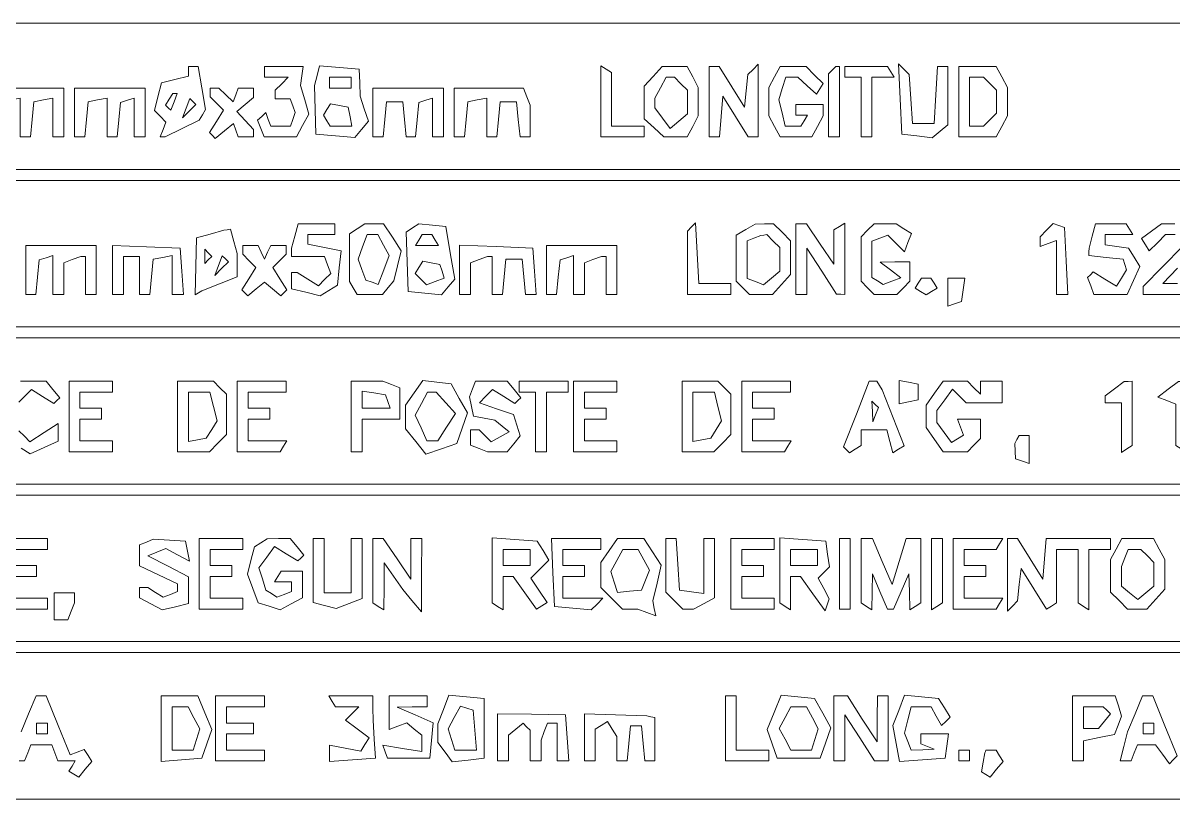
# Paper-space layout 'AN-02-DGE-008' of a CAD drawing. Header units: metres, sheet in millimetres. Extents: x 12 to 193, y 4 to 291.
# Drawn here: x 96.45 to 122.42, y 100.39 to 117.91 of the extents above; entities that cross this region are included whole.
import ezdxf

# ---------------------------------------------------------------- set-up
doc = ezdxf.new("R2010")
doc.units = ezdxf.units.M
doc.layers.add('DGE_CONTORNOS', color=7, linetype='Continuous', lineweight=0)
doc.layers.add('DGE_DATOS', color=7, linetype='Continuous', lineweight=0)

# ---------------------------------------------------------------- blocks, each defined once
blk = doc.blocks.new('LP_REF_DGE_MT_008')
at = {"layer": 'DGE_CONTORNOS'}
for points in [[(180.798, 116.252), (180.798, 114.598), (121.074, 114.598), (61.35, 114.598), (61.35, 116.252), (61.35, 117.906), (121.074, 117.906), (180.798, 117.906)], [(100.186, 116.817), (100.186, 116.707), (99.881, 116.631), (99.577, 116.555), (99.498, 116.241), (99.42, 115.928), (99.548, 115.799), (99.677, 115.671), (99.612, 115.502), (99.547, 115.333), (99.603, 115.333), (99.658, 115.333), (100.042, 115.525), (100.426, 115.716), (100.5, 115.835), (100.573, 115.955), (100.491, 116.44), (100.409, 116.926), (100.298, 116.926), (100.186, 116.926)], [(101.901, 116.803), (101.901, 116.681), (102.171, 116.681), (102.44, 116.681), (102.293, 116.534), (102.146, 116.387), (102.146, 116.289), (102.146, 116.191), (102.317, 116.191), (102.487, 116.191), (102.544, 116.038), (102.6, 115.884), (102.547, 115.731), (102.493, 115.578), (102.269, 115.578), (102.044, 115.578), (101.989, 115.731), (101.935, 115.884), (101.841, 115.798), (101.748, 115.711), (101.821, 115.522), (101.893, 115.333), (102.26, 115.333), (102.627, 115.333), (102.765, 115.59), (102.902, 115.846), (102.811, 116.172), (102.72, 116.497), (102.747, 116.711), (102.774, 116.926), (102.338, 116.926), (101.901, 116.926)], [(103.09, 116.718), (103.033, 116.497), (103.049, 115.946), (103.065, 115.394), (103.504, 115.358), (103.943, 115.321), (104.096, 115.505), (104.249, 115.689), (104.156, 115.97), (104.064, 116.252), (104.054, 116.558), (104.045, 116.865), (103.596, 116.902), (103.147, 116.939)], [(109.497, 116.137), (109.497, 115.333), (109.987, 115.333), (110.477, 115.333), (110.477, 115.456), (110.477, 115.578), (110.109, 115.578), (109.742, 115.578), (109.742, 116.184), (109.742, 116.789), (109.619, 116.865), (109.497, 116.94)], [(110.68, 116.702), (110.477, 116.478), (110.477, 116.108), (110.477, 115.739), (110.701, 115.536), (110.925, 115.333), (111.187, 115.333), (111.448, 115.333), (111.575, 115.57), (111.702, 115.807), (111.702, 116.129), (111.702, 116.452), (111.575, 116.689), (111.448, 116.926), (111.165, 116.926), (110.882, 116.926)], [(111.947, 116.129), (111.947, 115.333), (112.062, 115.333), (112.177, 115.333), (112.215, 115.793), (112.253, 116.252), (112.539, 115.793), (112.825, 115.333), (112.937, 115.333), (113.05, 115.333), (113.05, 116.154), (113.05, 116.975), (112.937, 116.858), (112.823, 116.742), (112.783, 116.374), (112.743, 116.007), (112.458, 116.466), (112.172, 116.926), (112.06, 116.926), (111.947, 116.926)], [(113.421, 116.689), (113.295, 116.452), (113.295, 116.129), (113.295, 115.807), (113.421, 115.57), (113.548, 115.333), (113.907, 115.333), (114.266, 115.333), (114.393, 115.57), (114.52, 115.807), (114.52, 115.938), (114.52, 116.068), (114.213, 116.068), (113.907, 116.068), (113.907, 115.946), (113.907, 115.823), (114.037, 115.823), (114.167, 115.823), (114.091, 115.701), (114.015, 115.578), (113.841, 115.578), (113.667, 115.578), (113.592, 115.876), (113.518, 116.173), (113.598, 116.427), (113.679, 116.681), (113.814, 116.681), (113.949, 116.681), (114.161, 116.489), (114.373, 116.297), (114.447, 116.418), (114.522, 116.539), (114.328, 116.732), (114.135, 116.926), (113.841, 116.926), (113.548, 116.926)], [(114.724, 116.844), (114.642, 116.762), (114.642, 116.048), (114.642, 115.333), (114.765, 115.333), (114.887, 115.333), (114.887, 116.129), (114.887, 116.926), (114.846, 116.926), (114.806, 116.926)], [(115.01, 116.803), (115.01, 116.681), (115.194, 116.681), (115.377, 116.681), (115.377, 116.007), (115.377, 115.333), (115.5, 115.333), (115.622, 115.333), (115.622, 116.007), (115.622, 116.681), (115.875, 116.681), (116.127, 116.681), (116.051, 116.803), (115.975, 116.926), (115.493, 116.926), (115.01, 116.926)], [(116.259, 116.191), (116.296, 115.394), (116.64, 115.355), (116.985, 115.315), (117.161, 115.462), (117.337, 115.608), (117.337, 116.267), (117.337, 116.926), (117.221, 116.926), (117.105, 116.926), (117.068, 116.283), (117.031, 115.639), (116.786, 115.639), (116.541, 115.639), (116.503, 116.191), (116.464, 116.742), (116.343, 116.865), (116.222, 116.987)], [(117.583, 116.129), (117.583, 115.333), (118.007, 115.333), (118.431, 115.333), (118.558, 115.57), (118.685, 115.807), (118.685, 116.129), (118.685, 116.452), (118.558, 116.689), (118.431, 116.926), (118.007, 116.926), (117.583, 116.926)], [(103.861, 116.558), (103.861, 116.436), (103.616, 116.436), (103.371, 116.436), (103.371, 116.558), (103.371, 116.681), (103.616, 116.681), (103.861, 116.681)], [(111.31, 116.534), (111.457, 116.387), (111.457, 116.12), (111.457, 115.853), (111.26, 115.69), (111.063, 115.526), (110.892, 115.759), (110.722, 115.993), (110.722, 116.1), (110.722, 116.207), (110.849, 116.444), (110.976, 116.681), (111.069, 116.681), (111.163, 116.681)], [(118.293, 116.534), (118.44, 116.387), (118.44, 116.129), (118.44, 115.872), (118.293, 115.725), (118.146, 115.578), (117.987, 115.578), (117.828, 115.578), (117.828, 116.129), (117.828, 116.681), (117.987, 116.681), (118.146, 116.681)], [(95.653, 115.884), (95.653, 115.333), (95.768, 115.333), (95.882, 115.333), (95.921, 115.73), (95.959, 116.127), (96.174, 116.168), (96.388, 116.209), (96.388, 115.771), (96.388, 115.333), (96.503, 115.333), (96.618, 115.333), (96.656, 115.73), (96.694, 116.127), (96.909, 116.168), (97.123, 116.209), (97.123, 115.771), (97.123, 115.333), (97.246, 115.333), (97.368, 115.333), (97.368, 115.884), (97.368, 116.436), (96.511, 116.436), (95.653, 116.436)], [(97.613, 115.884), (97.613, 115.333), (97.728, 115.333), (97.843, 115.333), (97.881, 115.73), (97.919, 116.127), (98.134, 116.168), (98.348, 116.209), (98.348, 115.771), (98.348, 115.333), (98.463, 115.333), (98.578, 115.333), (98.616, 115.722), (98.654, 116.111), (98.808, 116.161), (98.961, 116.211), (98.961, 115.772), (98.961, 115.333), (99.083, 115.333), (99.206, 115.333), (99.206, 115.884), (99.206, 116.436), (98.409, 116.436), (97.613, 116.436)], [(100.676, 116.338), (100.676, 116.24), (100.826, 116.09), (100.976, 115.94), (100.818, 115.686), (100.659, 115.432), (100.726, 115.365), (100.793, 115.298), (100.999, 115.469), (101.206, 115.639), (101.257, 115.486), (101.309, 115.333), (101.482, 115.333), (101.656, 115.333), (101.656, 115.415), (101.656, 115.498), (101.469, 115.704), (101.282, 115.911), (101.469, 116.066), (101.656, 116.221), (101.656, 116.328), (101.656, 116.436), (101.482, 116.436), (101.309, 116.436), (101.253, 116.283), (101.197, 116.129), (101.034, 116.283), (100.872, 116.436), (100.774, 116.436), (100.676, 116.436)], [(104.351, 115.884), (104.351, 115.333), (104.466, 115.333), (104.581, 115.333), (104.619, 115.731), (104.658, 116.129), (104.841, 116.129), (105.025, 116.129), (105.063, 115.731), (105.102, 115.333), (105.209, 115.333), (105.316, 115.333), (105.354, 115.722), (105.393, 116.111), (105.546, 116.161), (105.699, 116.211), (105.699, 115.772), (105.699, 115.333), (105.821, 115.333), (105.944, 115.333), (105.944, 115.884), (105.944, 116.436), (105.148, 116.436), (104.351, 116.436)], [(106.189, 115.884), (106.189, 115.333), (106.304, 115.333), (106.418, 115.333), (106.457, 115.73), (106.495, 116.127), (106.71, 116.168), (106.924, 116.209), (106.924, 115.771), (106.924, 115.333), (107.039, 115.333), (107.154, 115.333), (107.192, 115.731), (107.23, 116.129), (107.414, 116.129), (107.598, 116.129), (107.636, 115.731), (107.675, 115.333), (107.789, 115.333), (107.904, 115.333), (107.904, 115.691), (107.904, 116.048), (107.83, 116.242), (107.755, 116.436), (106.972, 116.436), (106.189, 116.436)], [(99.861, 116.124), (99.788, 115.935), (99.73, 115.994), (99.671, 116.052), (99.752, 116.183), (99.833, 116.313), (99.883, 116.313), (99.933, 116.313)], [(100.201, 115.913), (100.049, 115.762), (100.132, 115.982), (100.216, 116.201), (100.285, 116.133), (100.353, 116.064)], [(103.838, 115.791), (103.879, 115.578), (103.632, 115.578), (103.386, 115.578), (103.31, 115.701), (103.234, 115.823), (103.314, 115.953), (103.394, 116.082), (103.596, 116.043), (103.797, 116.004)], [(180.798, 112.699), (180.798, 111.045), (121.074, 111.045), (61.35, 111.045), (61.35, 112.699), (61.35, 114.353), (121.074, 114.353), (180.798, 114.353)], [(100.676, 113.141), (100.37, 113.056), (100.352, 112.412), (100.335, 111.769), (100.413, 111.813), (100.492, 111.858), (100.89, 112.015), (101.288, 112.172), (101.287, 112.436), (101.285, 112.699), (101.211, 112.975), (101.137, 113.251), (101.06, 113.238), (100.982, 113.226)], [(102.591, 113.097), (102.517, 112.822), (102.515, 112.73), (102.514, 112.638), (102.885, 112.638), (103.256, 112.638), (103.33, 112.446), (103.404, 112.254), (103.262, 112.112), (103.12, 111.97), (102.88, 112.12), (102.639, 112.271), (102.577, 112.271), (102.514, 112.271), (102.514, 112.089), (102.514, 111.908), (102.839, 111.826), (103.164, 111.744), (103.36, 111.867), (103.555, 111.989), (103.593, 112.376), (103.632, 112.764), (103.257, 112.839), (102.881, 112.914), (102.881, 113.021), (102.881, 113.128), (103.187, 113.128), (103.494, 113.128), (103.494, 113.251), (103.494, 113.373), (103.079, 113.373), (102.665, 113.373)], [(103.994, 113.259), (103.82, 113.15), (103.82, 112.609), (103.82, 112.068), (103.909, 111.924), (103.998, 111.78), (104.282, 111.78), (104.566, 111.78), (104.694, 111.934), (104.822, 112.088), (104.906, 112.425), (104.991, 112.762), (104.791, 113.068), (104.591, 113.373), (104.379, 113.371), (104.168, 113.369)], [(105.249, 113.281), (105.105, 113.186), (105.126, 112.514), (105.148, 111.842), (105.526, 111.805), (105.904, 111.768), (106.051, 111.946), (106.199, 112.124), (106.1, 112.718), (106.001, 113.312), (105.697, 113.344), (105.393, 113.375)], [(111.549, 113.303), (111.457, 113.21), (111.457, 112.495), (111.457, 111.78), (111.947, 111.78), (112.437, 111.78), (112.437, 111.903), (112.437, 112.025), (112.076, 112.025), (111.714, 112.025), (111.677, 112.71), (111.641, 113.395)], [(112.774, 113.241), (112.56, 113.116), (112.56, 112.595), (112.56, 112.074), (112.707, 111.927), (112.854, 111.78), (113.116, 111.78), (113.379, 111.78), (113.582, 112.005), (113.785, 112.229), (113.785, 112.608), (113.785, 112.988), (113.592, 113.181), (113.4, 113.373), (113.194, 113.369), (112.988, 113.366)], [(113.907, 112.577), (113.907, 111.78), (114.03, 111.78), (114.152, 111.78), (114.154, 112.301), (114.156, 112.822), (114.491, 112.302), (114.826, 111.782), (114.918, 111.781), (115.01, 111.78), (115.01, 112.584), (115.01, 113.388), (114.887, 113.312), (114.765, 113.236), (114.765, 112.847), (114.765, 112.459), (114.454, 112.916), (114.143, 113.373), (114.025, 113.373), (113.907, 113.373)], [(115.524, 113.226), (115.377, 113.079), (115.377, 112.577), (115.377, 112.074), (115.524, 111.927), (115.671, 111.78), (115.929, 111.78), (116.186, 111.78), (116.333, 111.927), (116.48, 112.074), (116.48, 112.295), (116.48, 112.516), (116.143, 112.512), (115.806, 112.508), (116.039, 112.331), (116.272, 112.155), (116.076, 112.079), (115.879, 112.004), (115.751, 112.083), (115.622, 112.162), (115.622, 112.571), (115.622, 112.979), (115.803, 113.048), (115.983, 113.118), (116.17, 112.93), (116.358, 112.742), (116.437, 112.948), (116.516, 113.153), (116.345, 113.261), (116.174, 113.369), (115.922, 113.371), (115.671, 113.373)], [(119.569, 113.228), (119.42, 113.079), (119.42, 112.968), (119.42, 112.857), (119.604, 112.927), (119.788, 112.998), (119.788, 112.389), (119.788, 111.78), (119.916, 111.78), (120.044, 111.78), (120.008, 112.536), (119.971, 113.292), (119.844, 113.334), (119.717, 113.376)], [(120.6, 113.097), (120.526, 112.822), (120.524, 112.738), (120.523, 112.654), (120.912, 112.615), (121.3, 112.577), (121.338, 112.454), (121.376, 112.332), (121.26, 112.148), (121.143, 111.964), (120.882, 112.126), (120.621, 112.287), (120.557, 112.223), (120.493, 112.159), (120.565, 111.97), (120.638, 111.78), (121.012, 111.78), (121.386, 111.78), (121.53, 112.096), (121.673, 112.412), (121.545, 112.617), (121.417, 112.822), (121.153, 112.861), (120.89, 112.9), (120.89, 113.014), (120.89, 113.128), (121.204, 113.128), (121.517, 113.128), (121.442, 113.251), (121.366, 113.373), (121.02, 113.373), (120.674, 113.373)], [(104.592, 112.891), (104.719, 112.654), (104.596, 112.33), (104.472, 112.006), (104.332, 112.052), (104.191, 112.099), (104.103, 112.338), (104.016, 112.577), (104.118, 112.852), (104.221, 113.128), (104.343, 113.128), (104.465, 113.128)], [(105.76, 113.006), (105.836, 112.883), (105.576, 112.883), (105.317, 112.883), (105.393, 113.006), (105.468, 113.128), (105.576, 113.128), (105.684, 113.128)], [(113.393, 112.981), (113.54, 112.834), (113.54, 112.567), (113.54, 112.301), (113.357, 112.149), (113.175, 111.998), (112.99, 112.069), (112.805, 112.14), (112.805, 112.563), (112.805, 112.985), (112.958, 113.047), (113.111, 113.109), (113.178, 113.118), (113.246, 113.128)], [(96.511, 112.332), (96.511, 111.78), (96.625, 111.78), (96.74, 111.78), (96.778, 112.169), (96.817, 112.558), (96.97, 112.608), (97.123, 112.658), (97.123, 112.219), (97.123, 111.78), (97.246, 111.78), (97.368, 111.78), (97.368, 112.135), (97.368, 112.489), (97.562, 112.564), (97.756, 112.638), (97.807, 112.638), (97.858, 112.638), (97.858, 112.209), (97.858, 111.78), (97.981, 111.78), (98.103, 111.78), (98.103, 112.332), (98.103, 112.883), (97.307, 112.883), (96.511, 112.883)], [(98.471, 112.331), (98.471, 111.78), (98.593, 111.78), (98.716, 111.78), (98.716, 112.209), (98.716, 112.638), (98.9, 112.638), (99.083, 112.638), (99.083, 112.209), (99.083, 111.78), (99.198, 111.78), (99.313, 111.78), (99.351, 112.178), (99.39, 112.575), (99.604, 112.615), (99.818, 112.656), (99.818, 112.218), (99.818, 111.78), (99.948, 111.78), (100.077, 111.78), (100.04, 112.301), (100.002, 112.822), (99.236, 112.851), (98.471, 112.881)], [(100.635, 112.556), (100.553, 112.475), (100.553, 112.638), (100.553, 112.801), (100.635, 112.72), (100.717, 112.638)], [(101.411, 112.785), (101.411, 112.687), (101.561, 112.537), (101.711, 112.387), (101.553, 112.133), (101.394, 111.879), (101.461, 111.812), (101.528, 111.746), (101.714, 111.901), (101.901, 112.055), (102.088, 111.901), (102.274, 111.746), (102.341, 111.812), (102.408, 111.879), (102.25, 112.133), (102.091, 112.387), (102.241, 112.537), (102.391, 112.687), (102.391, 112.785), (102.391, 112.883), (102.218, 112.883), (102.044, 112.883), (101.972, 112.73), (101.901, 112.577), (101.83, 112.73), (101.758, 112.883), (101.585, 112.883), (101.411, 112.883)], [(106.311, 112.337), (106.311, 111.78), (106.434, 111.78), (106.556, 111.78), (106.556, 112.135), (106.556, 112.489), (106.75, 112.564), (106.944, 112.638), (106.995, 112.638), (107.047, 112.638), (107.047, 112.209), (107.047, 111.78), (107.161, 111.78), (107.276, 111.78), (107.314, 112.179), (107.353, 112.577), (107.537, 112.577), (107.72, 112.577), (107.759, 112.179), (107.797, 111.78), (107.919, 111.78), (108.041, 111.78), (108.003, 112.301), (107.965, 112.822), (107.138, 112.858), (106.311, 112.894)], [(108.272, 112.332), (108.272, 111.78), (108.386, 111.78), (108.501, 111.78), (108.54, 112.169), (108.578, 112.558), (108.731, 112.608), (108.884, 112.658), (108.884, 112.219), (108.884, 111.78), (109.007, 111.78), (109.129, 111.78), (109.129, 112.135), (109.129, 112.489), (109.323, 112.564), (109.517, 112.638), (109.568, 112.638), (109.619, 112.638), (109.619, 112.209), (109.619, 111.78), (109.742, 111.78), (109.864, 111.78), (109.864, 112.332), (109.864, 112.883), (109.068, 112.883), (108.272, 112.883)], [(100.936, 112.36), (100.784, 112.209), (100.868, 112.429), (100.951, 112.649), (101.02, 112.58), (101.088, 112.511)], [(105.913, 112.301), (105.964, 112.148), (105.762, 112.071), (105.56, 111.993), (105.432, 112.121), (105.304, 112.249), (105.39, 112.389), (105.477, 112.529), (105.67, 112.492), (105.862, 112.454)], [(116.669, 112.034), (116.598, 111.92), (116.723, 111.843), (116.847, 111.766), (116.972, 111.843), (117.096, 111.92), (117.026, 112.034), (116.955, 112.148), (116.847, 112.148), (116.739, 112.148)], [(117.337, 111.832), (117.337, 111.515), (117.491, 111.565), (117.644, 111.616), (117.683, 111.882), (117.722, 112.148), (117.53, 112.148), (117.337, 112.148)], [(180.798, 109.147), (180.798, 107.493), (121.074, 107.493), (61.35, 107.493), (61.35, 109.147), (61.35, 110.8), (121.074, 110.8), (180.798, 110.8)], [(97.491, 109.024), (97.491, 108.228), (97.981, 108.228), (98.471, 108.228), (98.471, 108.35), (98.471, 108.473), (98.103, 108.473), (97.736, 108.473), (97.736, 108.718), (97.736, 108.963), (97.981, 108.963), (98.226, 108.963), (98.226, 109.085), (98.226, 109.208), (97.981, 109.208), (97.736, 109.208), (97.736, 109.392), (97.736, 109.575), (98.103, 109.575), (98.471, 109.575), (98.471, 109.698), (98.471, 109.82), (97.981, 109.82), (97.491, 109.82)], [(99.941, 109.024), (99.941, 108.228), (100.3, 108.228), (100.658, 108.228), (100.851, 108.42), (101.043, 108.613), (101.043, 109.07), (101.043, 109.526), (100.896, 109.673), (100.749, 109.82), (100.345, 109.82), (99.941, 109.82)], [(101.288, 109.024), (101.288, 108.228), (101.771, 108.228), (102.254, 108.228), (102.33, 108.35), (102.406, 108.473), (101.97, 108.473), (101.534, 108.473), (101.534, 108.718), (101.534, 108.963), (101.779, 108.963), (102.024, 108.963), (102.024, 109.085), (102.024, 109.208), (101.779, 109.208), (101.534, 109.208), (101.534, 109.392), (101.534, 109.575), (101.962, 109.575), (102.391, 109.575), (102.391, 109.698), (102.391, 109.82), (101.84, 109.82), (101.288, 109.82)], [(103.861, 109.024), (103.861, 108.228), (103.984, 108.228), (104.106, 108.228), (104.106, 108.595), (104.106, 108.963), (104.535, 108.963), (104.964, 108.963), (104.964, 109.317), (104.964, 109.672), (104.77, 109.746), (104.576, 109.82), (104.219, 109.82), (103.861, 109.82)], [(105.282, 109.555), (105.086, 109.276), (105.086, 109.01), (105.086, 108.745), (105.319, 108.458), (105.551, 108.171), (105.898, 108.294), (106.246, 108.416), (106.366, 108.759), (106.487, 109.102), (106.304, 109.431), (106.12, 109.759), (105.799, 109.797), (105.478, 109.834)], [(106.604, 109.644), (106.536, 109.467), (106.578, 109.247), (106.621, 109.027), (106.864, 108.982), (107.108, 108.936), (107.269, 108.806), (107.43, 108.675), (107.226, 108.561), (107.023, 108.447), (106.888, 108.583), (106.752, 108.718), (106.654, 108.718), (106.556, 108.718), (106.556, 108.547), (106.556, 108.376), (106.75, 108.302), (106.944, 108.228), (107.164, 108.228), (107.384, 108.228), (107.532, 108.406), (107.679, 108.584), (107.603, 108.824), (107.527, 109.065), (107.141, 109.199), (106.756, 109.334), (106.904, 109.482), (107.053, 109.63), (107.307, 109.472), (107.56, 109.313), (107.627, 109.38), (107.694, 109.447), (107.539, 109.634), (107.384, 109.82), (107.028, 109.82), (106.671, 109.82)], [(107.659, 109.698), (107.659, 109.575), (107.843, 109.575), (108.027, 109.575), (108.027, 108.902), (108.027, 108.228), (108.149, 108.228), (108.272, 108.228), (108.272, 108.902), (108.272, 109.575), (108.517, 109.575), (108.762, 109.575), (108.762, 109.698), (108.762, 109.82), (108.21, 109.82), (107.659, 109.82)], [(108.884, 109.024), (108.884, 108.228), (109.374, 108.228), (109.864, 108.228), (109.864, 108.35), (109.864, 108.473), (109.497, 108.473), (109.129, 108.473), (109.129, 108.718), (109.129, 108.963), (109.374, 108.963), (109.619, 108.963), (109.619, 109.085), (109.619, 109.208), (109.374, 109.208), (109.129, 109.208), (109.129, 109.392), (109.129, 109.575), (109.497, 109.575), (109.864, 109.575), (109.864, 109.698), (109.864, 109.82), (109.374, 109.82), (108.884, 109.82)], [(111.334, 109.024), (111.334, 108.228), (111.693, 108.228), (112.052, 108.228), (112.245, 108.42), (112.437, 108.613), (112.437, 109.07), (112.437, 109.526), (112.29, 109.673), (112.143, 109.82), (111.739, 109.82), (111.334, 109.82)], [(112.682, 109.024), (112.682, 108.228), (113.165, 108.228), (113.648, 108.228), (113.723, 108.35), (113.799, 108.473), (113.363, 108.473), (112.927, 108.473), (112.927, 108.718), (112.927, 108.963), (113.172, 108.963), (113.417, 108.963), (113.417, 109.085), (113.417, 109.208), (113.172, 109.208), (112.927, 109.208), (112.927, 109.392), (112.927, 109.575), (113.356, 109.575), (113.785, 109.575), (113.785, 109.698), (113.785, 109.82), (113.233, 109.82), (112.682, 109.82)], [(115.272, 109.078), (114.984, 108.335), (115.05, 108.269), (115.116, 108.203), (115.247, 108.284), (115.377, 108.365), (115.377, 108.541), (115.377, 108.718), (115.669, 108.718), (115.961, 108.718), (116.029, 108.46), (116.096, 108.203), (116.223, 108.282), (116.35, 108.36), (116.101, 108.992), (115.852, 109.624), (115.791, 109.722), (115.73, 109.82), (115.645, 109.82), (115.56, 109.82)], [(116.235, 109.575), (116.235, 109.312), (116.449, 109.354), (116.664, 109.395), (116.664, 109.575), (116.664, 109.756), (116.449, 109.797), (116.235, 109.838)], [(117.038, 109.548), (116.847, 109.276), (116.847, 109.024), (116.847, 108.772), (117.038, 108.5), (117.229, 108.228), (117.504, 108.228), (117.779, 108.228), (117.926, 108.375), (118.073, 108.522), (118.073, 108.742), (118.073, 108.963), (117.814, 108.963), (117.556, 108.963), (117.625, 108.783), (117.694, 108.603), (117.559, 108.519), (117.423, 108.435), (117.258, 108.661), (117.092, 108.887), (117.092, 109.024), (117.092, 109.161), (117.268, 109.399), (117.444, 109.637), (117.599, 109.483), (117.754, 109.33), (118.158, 109.33), (118.563, 109.33), (118.563, 109.575), (118.563, 109.82), (118.318, 109.82), (118.073, 109.82), (118.073, 109.673), (118.073, 109.526), (117.926, 109.673), (117.779, 109.82), (117.504, 109.82), (117.229, 109.82)], [(121.105, 109.65), (120.89, 109.487), (120.89, 109.409), (120.89, 109.33), (121.074, 109.33), (121.258, 109.33), (121.258, 108.772), (121.258, 108.213), (121.38, 108.289), (121.503, 108.365), (121.503, 109.093), (121.503, 109.82), (121.411, 109.816), (121.319, 109.813)], [(122.311, 109.636), (122.078, 109.46), (122.28, 109.382), (122.483, 109.304), (122.483, 108.834), (122.483, 108.365), (122.605, 108.289), (122.728, 108.213), (122.728, 109.017), (122.728, 109.82), (122.636, 109.816), (122.544, 109.813)], [(100.753, 109.25), (100.835, 108.925), (100.711, 108.729), (100.588, 108.534), (100.387, 108.494), (100.186, 108.455), (100.186, 109.015), (100.186, 109.575), (100.429, 109.575), (100.671, 109.575)], [(104.689, 109.361), (104.739, 109.208), (104.423, 109.208), (104.106, 109.208), (104.106, 109.4), (104.106, 109.592), (104.372, 109.553), (104.638, 109.514)], [(106.002, 109.333), (106.221, 109.092), (106.018, 108.782), (105.816, 108.473), (105.693, 108.473), (105.571, 108.473), (105.439, 108.764), (105.306, 109.054), (105.446, 109.315), (105.585, 109.575), (105.684, 109.575), (105.783, 109.575)], [(112.146, 109.25), (112.228, 108.925), (112.105, 108.729), (111.982, 108.534), (111.781, 108.494), (111.579, 108.455), (111.579, 109.015), (111.579, 109.575), (111.822, 109.575), (112.065, 109.575)], [(115.706, 109.062), (115.642, 108.902), (115.632, 109.136), (115.622, 109.371), (115.696, 109.297), (115.77, 109.223)], [(118.899, 108.503), (118.853, 108.412), (118.861, 108.238), (118.869, 108.064), (119.022, 108.013), (119.175, 107.962), (119.175, 108.279), (119.175, 108.595), (119.06, 108.595), (118.945, 108.595)], [(180.798, 105.594), (180.798, 103.94), (121.074, 103.94), (61.35, 103.94), (61.35, 105.594), (61.35, 107.248), (121.074, 107.248), (180.798, 107.248)], [(96.02, 105.471), (96.02, 104.675), (96.511, 104.675), (97.001, 104.675), (97.001, 104.798), (97.001, 104.92), (96.633, 104.92), (96.266, 104.92), (96.266, 105.165), (96.266, 105.41), (96.511, 105.41), (96.756, 105.41), (96.756, 105.533), (96.756, 105.655), (96.511, 105.655), (96.266, 105.655), (96.266, 105.839), (96.266, 106.023), (96.633, 106.023), (97.001, 106.023), (97.001, 106.145), (97.001, 106.268), (96.511, 106.268), (96.02, 106.268)], [(99.236, 106.189), (99.083, 106.125), (99.083, 105.888), (99.083, 105.651), (99.512, 105.447), (99.941, 105.242), (99.941, 105.155), (99.941, 105.069), (99.777, 105.006), (99.612, 104.943), (99.44, 105.052), (99.267, 105.161), (99.175, 105.163), (99.083, 105.165), (99.083, 105.047), (99.083, 104.929), (99.34, 104.791), (99.596, 104.654), (99.891, 104.728), (100.186, 104.802), (100.186, 105.103), (100.186, 105.404), (99.726, 105.642), (99.267, 105.88), (99.472, 105.961), (99.677, 106.041), (99.942, 105.899), (100.208, 105.757), (100.165, 105.982), (100.123, 106.206), (99.756, 106.23), (99.39, 106.254)], [(100.431, 105.471), (100.431, 104.675), (100.921, 104.675), (101.411, 104.675), (101.411, 104.798), (101.411, 104.92), (101.043, 104.92), (100.676, 104.92), (100.676, 105.165), (100.676, 105.41), (100.921, 105.41), (101.166, 105.41), (101.166, 105.533), (101.166, 105.655), (100.921, 105.655), (100.676, 105.655), (100.676, 105.839), (100.676, 106.023), (101.043, 106.023), (101.411, 106.023), (101.411, 106.145), (101.411, 106.268), (100.921, 106.268), (100.431, 106.268)], [(101.819, 106.173), (101.675, 106.081), (101.598, 105.772), (101.52, 105.462), (101.642, 105.14), (101.764, 104.819), (102.012, 104.74), (102.259, 104.661), (102.509, 104.795), (102.759, 104.929), (102.759, 105.231), (102.759, 105.533), (102.521, 105.533), (102.283, 105.533), (102.207, 105.41), (102.132, 105.288), (102.323, 105.288), (102.514, 105.288), (102.514, 105.178), (102.514, 105.069), (102.349, 105.006), (102.185, 104.943), (102.06, 105.023), (101.934, 105.104), (101.856, 105.355), (101.777, 105.607), (101.954, 105.845), (102.131, 106.084), (102.396, 105.922), (102.66, 105.761), (102.727, 105.827), (102.794, 105.894), (102.639, 106.081), (102.484, 106.268), (102.223, 106.266), (101.962, 106.264)], [(103.004, 105.547), (103.004, 104.826), (103.262, 104.759), (103.52, 104.691), (103.813, 104.803), (104.106, 104.914), (104.106, 105.591), (104.106, 106.268), (103.984, 106.268), (103.861, 106.268), (103.861, 105.655), (103.861, 105.043), (103.555, 105.043), (103.249, 105.043), (103.249, 105.655), (103.249, 106.268), (103.126, 106.268), (103.004, 106.268)], [(104.351, 105.54), (104.351, 104.812), (104.474, 104.736), (104.596, 104.661), (104.603, 105.188), (104.609, 105.716), (104.817, 105.417), (105.025, 105.117), (105.235, 104.865), (105.446, 104.614), (105.45, 105.441), (105.454, 106.268), (105.331, 106.268), (105.209, 106.268), (105.209, 105.81), (105.209, 105.353), (104.898, 105.81), (104.587, 106.268), (104.469, 106.268), (104.351, 106.268)], [(107.047, 105.547), (107.047, 104.812), (107.169, 104.736), (107.292, 104.661), (107.292, 105.035), (107.292, 105.41), (107.406, 105.41), (107.52, 105.41), (107.783, 105.041), (108.045, 104.672), (108.165, 104.746), (108.285, 104.82), (108.103, 105.098), (107.921, 105.375), (108.125, 105.579), (108.329, 105.782), (108.196, 105.994), (108.063, 106.206), (107.555, 106.244), (107.047, 106.282)], [(108.419, 105.502), (108.455, 104.736), (108.869, 104.697), (109.283, 104.657), (109.414, 104.789), (109.546, 104.92), (109.092, 104.92), (108.639, 104.92), (108.639, 105.165), (108.639, 105.41), (108.884, 105.41), (109.129, 105.41), (109.129, 105.533), (109.129, 105.655), (108.884, 105.655), (108.639, 105.655), (108.639, 105.839), (108.639, 106.023), (109.068, 106.023), (109.497, 106.023), (109.497, 106.145), (109.497, 106.268), (108.94, 106.268), (108.382, 106.268)], [(109.687, 105.995), (109.497, 105.723), (109.497, 105.444), (109.497, 105.165), (109.742, 104.92), (109.987, 104.675), (110.161, 104.675), (110.334, 104.675), (110.537, 104.597), (110.74, 104.519), (110.708, 104.689), (110.676, 104.859), (110.771, 105.262), (110.866, 105.665), (110.669, 105.966), (110.471, 106.268), (110.175, 106.268), (109.878, 106.268)], [(110.967, 105.664), (110.967, 105.06), (111.159, 104.868), (111.352, 104.675), (111.474, 104.675), (111.596, 104.675), (111.833, 104.802), (112.069, 104.929), (112.069, 105.598), (112.069, 106.268), (111.947, 106.268), (111.824, 106.268), (111.824, 105.647), (111.824, 105.026), (111.549, 105.065), (111.273, 105.104), (111.236, 105.686), (111.198, 106.268), (111.083, 106.268), (110.967, 106.268)], [(112.437, 105.471), (112.437, 104.675), (112.927, 104.675), (113.417, 104.675), (113.417, 104.798), (113.417, 104.92), (113.05, 104.92), (112.682, 104.92), (112.682, 105.165), (112.682, 105.41), (112.927, 105.41), (113.172, 105.41), (113.172, 105.533), (113.172, 105.655), (112.927, 105.655), (112.682, 105.655), (112.682, 105.839), (112.682, 106.023), (113.05, 106.023), (113.417, 106.023), (113.417, 106.145), (113.417, 106.268), (112.927, 106.268), (112.437, 106.268)], [(113.54, 105.547), (113.54, 104.812), (113.662, 104.736), (113.785, 104.661), (113.785, 105.035), (113.785, 105.41), (113.899, 105.41), (114.013, 105.41), (114.29, 105.021), (114.567, 104.632), (114.612, 104.769), (114.658, 104.906), (114.533, 105.14), (114.409, 105.373), (114.536, 105.5), (114.663, 105.627), (114.622, 105.917), (114.581, 106.206), (114.06, 106.244), (113.54, 106.282)], [(114.887, 105.471), (114.887, 104.675), (115.01, 104.675), (115.132, 104.675), (115.132, 105.471), (115.132, 106.268), (115.01, 106.268), (114.887, 106.268)], [(115.377, 105.54), (115.377, 104.812), (115.5, 104.736), (115.622, 104.661), (115.627, 105.066), (115.632, 105.471), (115.805, 105.073), (115.978, 104.675), (116.045, 104.675), (116.112, 104.675), (116.286, 105.073), (116.46, 105.471), (116.47, 105.066), (116.48, 104.661), (116.602, 104.736), (116.725, 104.812), (116.725, 105.54), (116.725, 106.268), (116.561, 106.268), (116.396, 106.268), (116.238, 105.747), (116.08, 105.226), (115.856, 105.747), (115.632, 106.268), (115.505, 106.268), (115.377, 106.268)], [(116.97, 105.464), (116.97, 104.661), (117.092, 104.736), (117.215, 104.812), (117.215, 105.54), (117.215, 106.268), (117.092, 106.268), (116.97, 106.268)], [(117.46, 105.471), (117.46, 104.675), (117.943, 104.675), (118.426, 104.675), (118.501, 104.798), (118.577, 104.92), (118.141, 104.92), (117.705, 104.92), (117.705, 105.165), (117.705, 105.41), (117.95, 105.41), (118.195, 105.41), (118.195, 105.533), (118.195, 105.655), (117.95, 105.655), (117.705, 105.655), (117.705, 105.839), (117.705, 106.023), (118.065, 106.023), (118.426, 106.023), (118.501, 106.145), (118.577, 106.268), (118.019, 106.268), (117.46, 106.268)], [(118.685, 105.447), (118.685, 104.626), (118.798, 104.742), (118.911, 104.859), (118.951, 105.226), (118.991, 105.594), (119.278, 105.134), (119.564, 104.674), (119.676, 104.743), (119.788, 104.812), (119.788, 105.417), (119.788, 106.023), (120.033, 106.023), (120.278, 106.023), (120.278, 105.417), (120.278, 104.812), (120.4, 104.736), (120.523, 104.661), (120.523, 105.342), (120.523, 106.023), (120.768, 106.023), (121.013, 106.023), (121.013, 106.145), (121.013, 106.268), (120.285, 106.268), (119.557, 106.268), (119.519, 105.808), (119.481, 105.349), (119.196, 105.808), (118.91, 106.268), (118.798, 106.268), (118.685, 106.268)], [(121.14, 106.031), (121.013, 105.794), (121.013, 105.427), (121.013, 105.06), (121.205, 104.868), (121.398, 104.675), (121.615, 104.675), (121.832, 104.675), (122.035, 104.899), (122.238, 105.123), (122.238, 105.458), (122.238, 105.794), (122.111, 106.031), (121.984, 106.268), (121.625, 106.268), (121.266, 106.268)], [(107.904, 105.839), (107.904, 105.655), (107.598, 105.655), (107.292, 105.655), (107.292, 105.839), (107.292, 106.023), (107.598, 106.023), (107.904, 106.023)], [(110.472, 105.787), (110.598, 105.551), (110.507, 105.327), (110.416, 105.104), (110.147, 105.076), (109.879, 105.048), (109.804, 105.286), (109.728, 105.523), (109.862, 105.773), (109.995, 106.023), (110.171, 106.023), (110.346, 106.023)], [(114.397, 105.839), (114.397, 105.655), (114.091, 105.655), (113.785, 105.655), (113.785, 105.839), (113.785, 106.023), (114.091, 106.023), (114.397, 106.023)], [(121.846, 105.876), (121.993, 105.729), (121.993, 105.462), (121.993, 105.195), (121.809, 105.043), (121.625, 104.89), (121.442, 105.043), (121.258, 105.195), (121.258, 105.415), (121.258, 105.635), (121.332, 105.829), (121.407, 106.023), (121.553, 106.023), (121.699, 106.023)], [(97.154, 104.736), (97.154, 104.43), (97.309, 104.43), (97.464, 104.43), (97.539, 104.624), (97.613, 104.818), (97.613, 104.93), (97.613, 105.043), (97.383, 105.043), (97.154, 105.043)], [(180.798, 102.041), (180.798, 100.387), (121.074, 100.387), (61.35, 100.387), (61.35, 102.041), (61.35, 103.695), (121.074, 103.695), (180.798, 103.695)], [(99.573, 101.972), (99.573, 101.23), (100.031, 101.268), (100.488, 101.306), (100.601, 101.632), (100.715, 101.957), (100.558, 102.336), (100.401, 102.715), (99.987, 102.715), (99.573, 102.715)], [(100.798, 101.98), (100.798, 101.245), (101.35, 101.245), (101.901, 101.245), (101.901, 101.367), (101.901, 101.49), (101.472, 101.49), (101.043, 101.49), (101.043, 101.674), (101.043, 101.857), (101.35, 101.857), (101.656, 101.857), (101.656, 101.98), (101.656, 102.102), (101.35, 102.102), (101.043, 102.102), (101.043, 102.286), (101.043, 102.47), (101.472, 102.47), (101.901, 102.47), (101.901, 102.592), (101.901, 102.715), (101.35, 102.715), (100.798, 102.715)], [(103.432, 102.592), (103.508, 102.47), (103.77, 102.47), (104.033, 102.47), (103.883, 102.32), (103.732, 102.17), (103.998, 101.969), (104.264, 101.768), (104.17, 101.617), (104.077, 101.465), (103.724, 101.536), (103.371, 101.606), (103.371, 101.419), (103.371, 101.231), (103.892, 101.268), (104.413, 101.306), (104.384, 101.735), (104.355, 102.164), (104.352, 102.439), (104.349, 102.715), (103.853, 102.715), (103.357, 102.715)], [(104.719, 102.334), (104.719, 101.954), (104.918, 102.03), (105.117, 102.107), (105.286, 101.967), (105.454, 101.827), (105.454, 101.643), (105.454, 101.458), (105.017, 101.529), (104.58, 101.6), (104.629, 101.453), (104.678, 101.306), (105.158, 101.306), (105.638, 101.306), (105.676, 101.707), (105.715, 102.108), (105.309, 102.284), (104.903, 102.46), (105.239, 102.465), (105.576, 102.47), (105.576, 102.592), (105.576, 102.715), (105.148, 102.715), (104.719, 102.715)], [(105.944, 102.408), (105.821, 102.086), (105.821, 101.873), (105.821, 101.659), (105.981, 101.442), (106.14, 101.224), (106.501, 101.265), (106.863, 101.306), (106.863, 101.98), (106.863, 102.654), (106.465, 102.692), (106.066, 102.73)], [(112.315, 101.98), (112.315, 101.245), (112.805, 101.245), (113.295, 101.245), (113.295, 101.367), (113.295, 101.49), (112.927, 101.49), (112.56, 101.49), (112.56, 102.102), (112.56, 102.715), (112.437, 102.715), (112.315, 102.715)], [(113.415, 102.342), (113.255, 101.957), (113.37, 101.632), (113.484, 101.306), (113.968, 101.306), (114.453, 101.306), (114.574, 101.651), (114.695, 101.997), (114.512, 102.325), (114.328, 102.654), (113.952, 102.691), (113.575, 102.728)], [(114.765, 101.98), (114.765, 101.245), (114.887, 101.245), (115.01, 101.245), (115.012, 101.766), (115.014, 102.286), (115.349, 101.766), (115.684, 101.247), (115.837, 101.246), (115.99, 101.245), (115.99, 101.98), (115.99, 102.715), (115.867, 102.715), (115.745, 102.715), (115.743, 102.194), (115.741, 101.674), (115.406, 102.193), (115.071, 102.713), (114.918, 102.714), (114.765, 102.715)], [(116.227, 102.387), (116.096, 102.044), (116.172, 101.638), (116.249, 101.231), (116.762, 101.269), (117.276, 101.306), (117.315, 101.582), (117.355, 101.857), (117.04, 101.857), (116.725, 101.857), (116.725, 101.745), (116.725, 101.633), (116.878, 101.571), (117.031, 101.509), (116.769, 101.5), (116.506, 101.49), (116.432, 101.683), (116.358, 101.877), (116.432, 102.173), (116.506, 102.47), (116.732, 102.47), (116.958, 102.47), (117.077, 102.257), (117.197, 102.043), (117.293, 102.14), (117.39, 102.237), (117.26, 102.445), (117.129, 102.654), (116.743, 102.692), (116.357, 102.73)], [(120.155, 101.98), (120.155, 101.245), (120.278, 101.245), (120.4, 101.245), (120.4, 101.475), (120.4, 101.704), (120.752, 101.775), (121.104, 101.845), (121.184, 102.052), (121.263, 102.259), (121.191, 102.487), (121.119, 102.715), (120.637, 102.715), (120.155, 102.715)], [(121.566, 102.31), (121.397, 101.905), (121.314, 101.575), (121.231, 101.245), (121.354, 101.245), (121.477, 101.245), (121.547, 101.429), (121.618, 101.612), (121.822, 101.612), (122.027, 101.612), (122.184, 101.398), (122.34, 101.184), (122.428, 101.271), (122.515, 101.359), (122.24, 102.037), (121.964, 102.715), (121.85, 102.715), (121.735, 102.715)], [(100.311, 102.22), (100.444, 101.971), (100.368, 101.73), (100.292, 101.49), (100.055, 101.49), (99.818, 101.49), (99.818, 101.98), (99.818, 102.47), (99.998, 102.47), (100.177, 102.47)], [(106.656, 101.94), (106.694, 101.49), (106.45, 101.49), (106.205, 101.49), (106.129, 101.73), (106.053, 101.971), (106.19, 102.228), (106.328, 102.485), (106.473, 102.437), (106.618, 102.39)], [(114.277, 102.22), (114.411, 101.971), (114.334, 101.73), (114.258, 101.49), (114.026, 101.49), (113.793, 101.49), (113.662, 101.735), (113.531, 101.98), (113.662, 102.225), (113.793, 102.47), (113.968, 102.47), (114.144, 102.47)], [(120.93, 102.389), (121.011, 102.309), (120.874, 102.144), (120.738, 101.98), (120.569, 101.98), (120.4, 101.98), (120.4, 102.225), (120.4, 102.47), (120.625, 102.47), (120.849, 102.47)], [(97.001, 101.98), (97.001, 101.857), (96.878, 101.857), (96.756, 101.857), (96.756, 101.98), (96.756, 102.102), (96.878, 102.102), (97.001, 102.102)], [(107.169, 101.778), (107.169, 101.245), (107.292, 101.245), (107.414, 101.245), (107.414, 101.536), (107.414, 101.827), (107.578, 101.964), (107.743, 102.1), (107.823, 102.02), (107.904, 101.939), (107.904, 101.592), (107.904, 101.245), (108.027, 101.245), (108.149, 101.245), (108.149, 101.48), (108.149, 101.715), (108.223, 101.909), (108.298, 102.102), (108.407, 102.102), (108.517, 102.102), (108.517, 101.674), (108.517, 101.245), (108.646, 101.245), (108.776, 101.245), (108.738, 101.766), (108.7, 102.286), (107.935, 102.299), (107.169, 102.312)], [(109.129, 101.777), (109.129, 101.245), (109.252, 101.245), (109.374, 101.245), (109.374, 101.605), (109.374, 101.965), (109.51, 102.05), (109.647, 102.134), (109.754, 101.965), (109.861, 101.796), (109.862, 101.52), (109.864, 101.245), (109.979, 101.245), (110.094, 101.245), (110.132, 101.643), (110.171, 102.041), (110.293, 102.041), (110.416, 102.041), (110.454, 101.643), (110.492, 101.245), (110.607, 101.245), (110.722, 101.245), (110.722, 101.735), (110.722, 102.225), (110.63, 102.243), (110.538, 102.261), (109.834, 102.286), (109.129, 102.31)], [(121.993, 101.98), (121.993, 101.857), (121.87, 101.857), (121.748, 101.857), (121.748, 101.98), (121.748, 102.102), (121.87, 102.102), (121.993, 102.102)], [(117.583, 101.367), (117.583, 101.245), (117.705, 101.245), (117.828, 101.245), (117.828, 101.367), (117.828, 101.49), (117.705, 101.49), (117.583, 101.49)], [(118.186, 101.459), (118.176, 101.429), (118.135, 101.215), (118.094, 101.001), (118.192, 100.94), (118.29, 100.88), (118.437, 101.057), (118.584, 101.234), (118.505, 101.362), (118.426, 101.49), (118.31, 101.49), (118.195, 101.49)]]:
    blk.add_lwpolyline(points, close=True, dxfattribs=at)
for points in [[(122.634, 112.861), (122.191, 112.407), (121.748, 111.954), (121.748, 111.867), (121.748, 111.78), (122.299, 111.78), (122.851, 111.78)], [(122.521, 112.025), (122.192, 112.025), (122.521, 112.369)], [(122.463, 113.373), (122.313, 113.373), (122.162, 113.373), (121.936, 113.208), (121.71, 113.043), (121.798, 112.901), (121.886, 112.759), (122.071, 112.943), (122.255, 113.128), (122.362, 113.128), (122.469, 113.128)], [(96.41, 108.308), (96.614, 108.18), (96.93, 108.324), (97.246, 108.468), (97.246, 108.668), (97.246, 108.868), (96.926, 108.659), (96.607, 108.45), (96.482, 108.575), (96.357, 108.699)], [(96.357, 109.349), (96.498, 109.49), (96.639, 109.63), (96.893, 109.472), (97.147, 109.313), (97.214, 109.38), (97.281, 109.447), (97.126, 109.634), (96.971, 109.82), (96.682, 109.82), (96.394, 109.82)], [(96.362, 101.245), (96.484, 101.245), (96.555, 101.429), (96.625, 101.612), (96.861, 101.612), (97.097, 101.612), (97.167, 101.429), (97.238, 101.245), (97.433, 101.245), (97.628, 101.245), (97.557, 101.131), (97.487, 101.017), (97.597, 100.948), (97.708, 100.88), (97.855, 101.057), (98.002, 101.234), (97.918, 101.37), (97.833, 101.507), (97.673, 101.445), (97.513, 101.383), (97.242, 102.049), (96.972, 102.715), (96.858, 102.715), (96.743, 102.715), (96.574, 102.31), (96.405, 101.905)]]:
    blk.add_lwpolyline(points, dxfattribs=at)

psp = doc.layouts.new('AN-02-DGE-008')

# ---------------------------------------------------------------- block references
at = {"layer": 'DGE_DATOS'}
psp.add_blockref('LP_REF_DGE_MT_008', (0, 0), dxfattribs=at)

doc.saveas('drawing.dxf')
